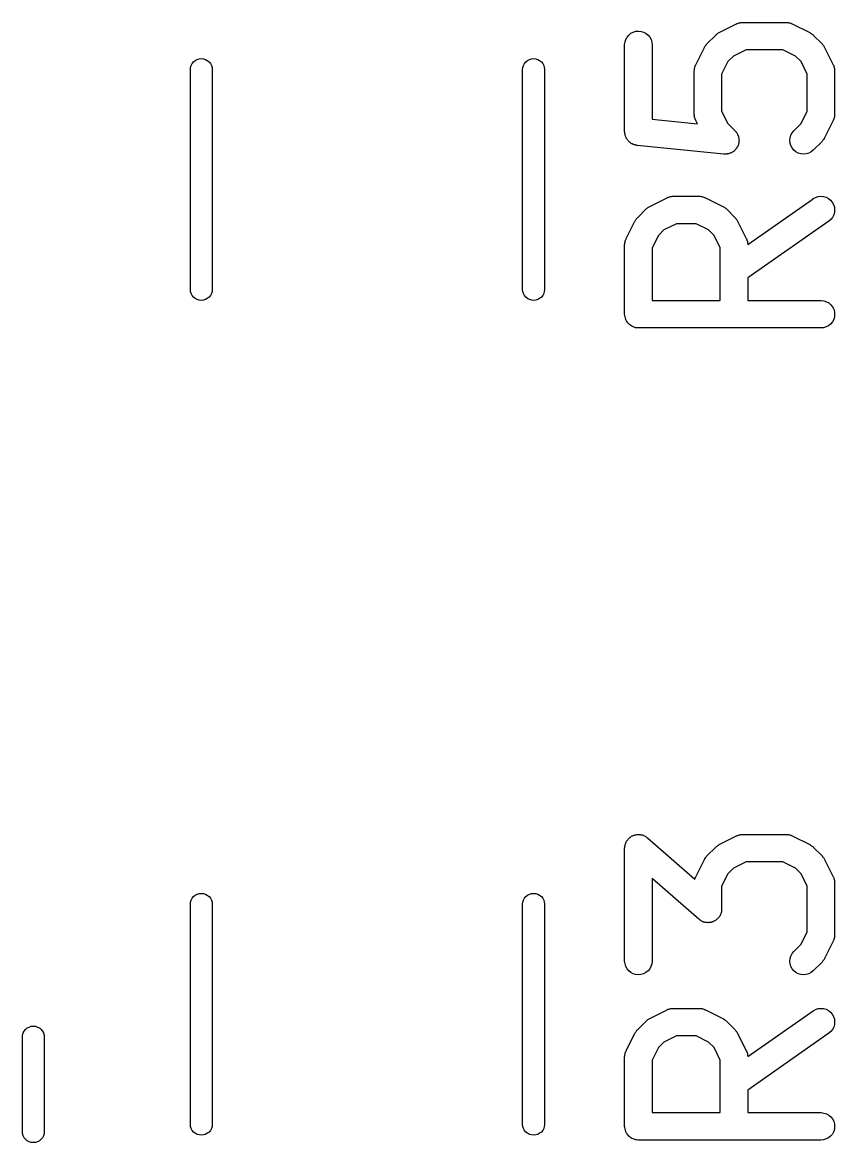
# Model space of a CAD drawing. Extents: x 122.7 to 185.3, y -119.4 to -70.3.
# Drawn here: x 180.23 to 184.68, y -103.7 to -97.56 of the extents above; entities that cross this region are included whole.
import ezdxf

# ---------------------------------------------------------------- set-up
doc = ezdxf.new("R2010")
doc.units = 0
doc.layers.add('BLACK', color=7, linetype='CONTINUOUS')

msp = doc.modelspace()

# ---------------------------------------------------------------- linework, layer by layer
at = {"layer": 'BLACK', "linetype": 'CONTINUOUS'}
for p, q in [((183.561, -97.6211), (183.574, -97.6144)), ((183.574, -97.6144), (183.588, -97.6102)), ((183.588, -97.6102), (183.603, -97.6089)), ((183.603, -97.6089), (183.617, -97.6104)), ((183.617, -97.6104), (183.631, -97.6148)), ((183.631, -97.6148), (183.644, -97.6217)), ((184.041, -97.6191), (184.045, -97.6168)), ((184.045, -97.6168), (184.14, -97.5692)), ((184.14, -97.5692), (184.141, -97.5687)), ((184.141, -97.5687), (184.143, -97.568)), ((184.143, -97.568), (184.145, -97.5669)), ((184.145, -97.5669), (184.15, -97.5655)), ((184.15, -97.5655), (184.155, -97.5637)), ((184.155, -97.5637), (184.157, -97.5634)), ((184.157, -97.5634), (184.159, -97.5627)), ((184.159, -97.5627), (184.164, -97.5622)), ((184.164, -97.5622), (184.169, -97.5614)), ((184.169, -97.5614), (184.172, -97.5615)), ((184.172, -97.5615), (184.174, -97.5613)), ((184.174, -97.5613), (184.412, -97.5613)), ((184.412, -97.5613), (184.413, -97.5613)), ((184.413, -97.5613), (184.415, -97.5615)), ((184.415, -97.5615), (184.417, -97.5615)), ((184.417, -97.5615), (184.422, -97.5624)), ((184.422, -97.5624), (184.427, -97.5629)), ((184.427, -97.5629), (184.43, -97.5636)), ((184.43, -97.5636), (184.432, -97.564)), ((184.432, -97.564), (184.437, -97.5658)), ((184.437, -97.5658), (184.441, -97.5673)), ((184.441, -97.5673), (184.443, -97.5684)), ((184.443, -97.5684), (184.445, -97.5692)), ((184.445, -97.5692), (184.541, -97.6168)), ((184.541, -97.6168), (184.542, -97.6173)), ((184.542, -97.6173), (184.545, -97.6196)), ((183.527, -97.6829), (183.529, -97.6683)), ((183.529, -97.6683), (183.533, -97.6544)), ((183.533, -97.6544), (183.54, -97.6415)), ((183.54, -97.6415), (183.55, -97.6303)), ((183.55, -97.6303), (183.561, -97.6211)), ((183.644, -97.6217), (183.656, -97.6311)), ((183.656, -97.6311), (183.665, -97.6424)), ((183.665, -97.6424), (183.672, -97.6553)), ((183.672, -97.6553), (183.676, -97.6693)), ((183.676, -97.6693), (183.677, -97.6839)), ((183.975, -97.6817), (183.978, -97.6785)), ((183.978, -97.6785), (184.026, -97.6309)), ((184.026, -97.6301), (184.03, -97.6275)), ((184.026, -97.6309), (184.026, -97.6301)), ((184.03, -97.6275), (184.033, -97.6246)), ((184.033, -97.6246), (184.035, -97.6229)), ((184.035, -97.6229), (184.038, -97.621)), ((184.038, -97.621), (184.041, -97.6191)), ((184.545, -97.6196), (184.549, -97.6216)), ((184.549, -97.6216), (184.551, -97.6236)), ((184.551, -97.6236), (184.554, -97.6253)), ((184.554, -97.6253), (184.557, -97.6282)), ((184.557, -97.6282), (184.56, -97.6309)), ((184.56, -97.6309), (184.608, -97.6785)), ((184.608, -97.6785), (184.609, -97.6792)), ((184.609, -97.6792), (184.611, -97.6825)), ((183.527, -97.6839), (183.527, -97.6829)), ((183.527, -98.1601), (183.527, -97.6839)), ((183.677, -97.6839), (183.677, -98.0922)), ((183.916, -97.7932), (183.964, -97.698)), ((183.964, -97.697), (183.967, -97.6935)), ((183.964, -97.698), (183.964, -97.697)), ((183.967, -97.6935), (183.969, -97.6898)), ((183.969, -97.6898), (183.971, -97.6874)), ((183.971, -97.6874), (183.972, -97.6848)), ((183.972, -97.6848), (183.975, -97.6817)), ((184.192, -97.7113), (184.123, -97.7455)), ((184.394, -97.7113), (184.192, -97.7113)), ((184.463, -97.7455), (184.394, -97.7113)), ((184.611, -97.6825), (184.614, -97.6856)), ((184.614, -97.6856), (184.616, -97.6882)), ((184.616, -97.6882), (184.618, -97.6907)), ((184.618, -97.6907), (184.62, -97.6944)), ((184.62, -97.6944), (184.622, -97.698)), ((184.622, -97.698), (184.669, -97.7932)), ((181.149, -97.8082), (181.152, -97.7969)), ((181.152, -97.7969), (181.158, -97.7864)), ((181.158, -97.7864), (181.165, -97.7773)), ((181.165, -97.7773), (181.175, -97.7698)), ((181.175, -97.7698), (181.185, -97.7642)), ((181.185, -97.7642), (181.196, -97.7608)), ((181.196, -97.7608), (181.208, -97.7596)), ((181.208, -97.7596), (181.22, -97.7608)), ((181.22, -97.7608), (181.231, -97.7642)), ((181.231, -97.7642), (181.241, -97.7698)), ((181.241, -97.7698), (181.251, -97.7773)), ((181.251, -97.7773), (181.258, -97.7864)), ((181.258, -97.7864), (181.264, -97.7969)), ((181.264, -97.7969), (181.267, -97.8082)), ((182.969, -97.8082), (182.972, -97.7969)), ((182.972, -97.7969), (182.978, -97.7864)), ((182.978, -97.7864), (182.985, -97.7773)), ((182.985, -97.7773), (182.995, -97.7698)), ((182.995, -97.7698), (183.005, -97.7642)), ((183.005, -97.7642), (183.016, -97.7608)), ((183.016, -97.7608), (183.028, -97.7596)), ((183.028, -97.7596), (183.04, -97.7608)), ((183.04, -97.7608), (183.051, -97.7642)), ((183.051, -97.7642), (183.061, -97.7698)), ((183.061, -97.7698), (183.071, -97.7773)), ((183.071, -97.7773), (183.078, -97.7864)), ((183.078, -97.7864), (183.084, -97.7969)), ((183.084, -97.7969), (183.087, -97.8082)), ((183.911, -97.8069), (183.913, -97.8021)), ((183.913, -97.8021), (183.914, -97.7972)), ((183.914, -97.7972), (183.915, -97.7953)), ((183.915, -97.7953), (183.916, -97.7932)), ((184.093, -97.7759), (184.058, -97.8445)), ((184.123, -97.7455), (184.093, -97.7759)), ((184.493, -97.7759), (184.463, -97.7455)), ((184.527, -97.8445), (184.493, -97.7759)), ((184.669, -97.7932), (184.67, -97.7942)), ((184.67, -97.7942), (184.671, -97.7962)), ((184.671, -97.7962), (184.672, -97.7982)), ((184.672, -97.7982), (184.673, -97.8031)), ((181.148, -97.817), (181.149, -97.8082)), ((181.148, -99.027), (181.148, -97.817)), ((181.267, -97.8082), (181.268, -97.817)), ((181.268, -97.817), (181.268, -99.027)), ((182.968, -97.817), (182.969, -97.8082)), ((182.968, -99.027), (182.968, -97.817)), ((183.087, -97.8082), (183.088, -97.817)), ((183.088, -97.817), (183.088, -99.027)), ((183.908, -97.8257), (183.909, -97.8235)), ((183.908, -97.8268), (183.908, -97.8257)), ((183.908, -98.0649), (183.908, -97.8268)), ((183.909, -97.8163), (183.91, -97.8112)), ((183.909, -97.8213), (183.909, -97.8163)), ((183.909, -97.8235), (183.909, -97.8213)), ((183.91, -97.8112), (183.911, -97.8091)), ((183.911, -97.8091), (183.911, -97.8069)), ((184.058, -97.8445), (184.058, -98.0472)), ((184.527, -98.0472), (184.527, -97.8445)), ((184.673, -97.8031), (184.675, -97.8079)), ((184.675, -97.8079), (184.675, -97.8101)), ((184.675, -97.8101), (184.676, -97.8122)), ((184.676, -97.8122), (184.676, -97.8173)), ((184.676, -97.8173), (184.677, -97.8224)), ((184.677, -97.8224), (184.677, -97.8246)), ((184.677, -97.8246), (184.677, -97.8268)), ((184.677, -97.8268), (184.677, -98.0649)), ((184.058, -98.0472), (184.093, -98.1157)), ((184.493, -98.1157), (184.527, -98.0472)), ((183.677, -98.0922), (183.926, -98.117)), ((183.909, -98.0671), (183.908, -98.0649)), ((183.908, -98.0693), (183.909, -98.0671)), ((183.909, -98.0743), (183.908, -98.0693)), ((183.91, -98.0794), (183.909, -98.0743)), ((183.91, -98.0815), (183.91, -98.0794)), ((183.911, -98.0837), (183.91, -98.0815)), ((183.913, -98.0885), (183.911, -98.0837)), ((183.914, -98.0934), (183.913, -98.0885)), ((183.915, -98.0954), (183.914, -98.0934)), ((183.916, -98.0975), (183.915, -98.0954)), ((183.916, -98.0984), (183.916, -98.0975)), ((183.926, -98.117), (183.916, -98.0984)), ((184.669, -98.0984), (184.622, -98.1936)), ((184.67, -98.0963), (184.669, -98.0984)), ((184.671, -98.0944), (184.67, -98.0963)), ((184.673, -98.0895), (184.671, -98.0944)), ((184.675, -98.0847), (184.673, -98.0895)), ((184.676, -98.0804), (184.675, -98.0825)), ((184.675, -98.0825), (184.675, -98.0847)), ((184.677, -98.0703), (184.676, -98.0754)), ((184.676, -98.0754), (184.676, -98.0804)), ((184.677, -98.0649), (184.677, -98.0659)), ((184.677, -98.0659), (184.677, -98.0681)), ((184.677, -98.0681), (184.677, -98.0703)), ((183.528, -98.1634), (183.527, -98.1601)), ((183.528, -98.1667), (183.528, -98.1634)), ((183.528, -98.1707), (183.528, -98.1667)), ((183.529, -98.1747), (183.528, -98.1707)), ((184.093, -98.1157), (184.132, -98.1547)), ((184.132, -98.1547), (184.132, -98.1554)), ((184.132, -98.1554), (184.135, -98.1582)), ((184.135, -98.1582), (184.137, -98.1608)), ((184.137, -98.1608), (184.139, -98.164)), ((184.139, -98.164), (184.141, -98.1669)), ((184.141, -98.1669), (184.143, -98.1701)), ((184.143, -98.1701), (184.145, -98.1731)), ((184.438, -98.1789), (184.445, -98.166)), ((184.445, -98.166), (184.454, -98.1547)), ((184.454, -98.1547), (184.493, -98.1157)), ((183.53, -98.1779), (183.529, -98.1747)), ((183.53, -98.1811), (183.53, -98.1779)), ((183.532, -98.1848), (183.53, -98.1811)), ((183.533, -98.1887), (183.532, -98.1848)), ((183.535, -98.1916), (183.533, -98.1887)), ((183.536, -98.1947), (183.535, -98.1916)), ((183.538, -98.1981), (183.536, -98.1947)), ((183.54, -98.2016), (183.538, -98.1981)), ((183.542, -98.2042), (183.54, -98.2016)), ((183.544, -98.207), (183.542, -98.2042)), ((183.547, -98.2098), (183.544, -98.207)), ((183.549, -98.2129), (183.547, -98.2098)), ((183.552, -98.2151), (183.549, -98.2129)), ((183.554, -98.2175), (183.552, -98.2151)), ((183.557, -98.2197), (183.554, -98.2175)), ((183.56, -98.2223), (183.557, -98.2197)), ((183.563, -98.2239), (183.56, -98.2223)), ((183.566, -98.2257), (183.563, -98.2239)), ((183.57, -98.2273), (183.566, -98.2257)), ((183.573, -98.2292), (183.57, -98.2273)), ((183.577, -98.2302), (183.573, -98.2292)), ((183.58, -98.2315), (183.577, -98.2302)), ((183.583, -98.2324), (183.58, -98.2315)), ((183.587, -98.2336), (183.583, -98.2324)), ((184.145, -98.1731), (184.146, -98.1766)), ((184.146, -98.1766), (184.148, -98.1799)), ((184.148, -98.1799), (184.149, -98.1833)), ((184.149, -98.1833), (184.151, -98.1867)), ((184.15, -98.23), (184.149, -98.2335)), ((184.151, -98.2265), (184.15, -98.23)), ((184.151, -98.1867), (184.151, -98.1903)), ((184.151, -98.1903), (184.152, -98.1939)), ((184.152, -98.2231), (184.151, -98.2265)), ((184.152, -98.1939), (184.153, -98.1975)), ((184.153, -98.2157), (184.152, -98.2194)), ((184.152, -98.2194), (184.152, -98.2231)), ((184.153, -98.1975), (184.153, -98.2011)), ((184.153, -98.2011), (184.153, -98.2048)), ((184.153, -98.2048), (184.154, -98.2085)), ((184.154, -98.2085), (184.153, -98.2121)), ((184.153, -98.2121), (184.153, -98.2157)), ((184.432, -98.2075), (184.434, -98.1929)), ((184.434, -98.222), (184.432, -98.2075)), ((184.434, -98.1929), (184.438, -98.1789)), ((184.438, -98.2361), (184.434, -98.222)), ((184.608, -98.2131), (184.56, -98.2607)), ((184.61, -98.2099), (184.608, -98.2131)), ((184.613, -98.2068), (184.61, -98.2099)), ((184.615, -98.2042), (184.613, -98.2068)), ((184.617, -98.2018), (184.615, -98.2042)), ((184.619, -98.1981), (184.617, -98.2018)), ((184.621, -98.1946), (184.619, -98.1981)), ((184.622, -98.1936), (184.621, -98.1946)), ((183.591, -98.2339), (183.587, -98.2336)), ((183.594, -98.2346), (183.591, -98.2339)), ((183.595, -98.2347), (183.594, -98.2346)), ((184.071, -98.2823), (183.595, -98.2347)), ((184.075, -98.2823), (184.071, -98.2823)), ((184.078, -98.2827), (184.075, -98.2823)), ((184.082, -98.2824), (184.078, -98.2827)), ((184.086, -98.2824), (184.082, -98.2824)), ((184.089, -98.2817), (184.086, -98.2824)), ((184.093, -98.2813), (184.089, -98.2817)), ((184.096, -98.2803), (184.093, -98.2813)), ((184.1, -98.2796), (184.096, -98.2803)), ((184.103, -98.2782), (184.1, -98.2796)), ((184.107, -98.2772), (184.103, -98.2782)), ((184.11, -98.2754), (184.107, -98.2772)), ((184.114, -98.274), (184.11, -98.2754)), ((184.117, -98.272), (184.114, -98.274)), ((184.12, -98.2703), (184.117, -98.272)), ((184.123, -98.268), (184.12, -98.2703)), ((184.126, -98.2659), (184.123, -98.268)), ((184.128, -98.2634), (184.126, -98.2659)), ((184.131, -98.2611), (184.128, -98.2634)), ((184.134, -98.2583), (184.131, -98.2611)), ((184.136, -98.2556), (184.134, -98.2583)), ((184.138, -98.2526), (184.136, -98.2556)), ((184.141, -98.2499), (184.138, -98.2526)), ((184.142, -98.2466), (184.141, -98.2499)), ((184.144, -98.2435), (184.142, -98.2466)), ((184.146, -98.2402), (184.144, -98.2435)), ((184.148, -98.237), (184.146, -98.2402)), ((184.149, -98.2335), (184.148, -98.237)), ((184.445, -98.249), (184.438, -98.2361)), ((184.454, -98.2604), (184.445, -98.249)), ((184.465, -98.2697), (184.454, -98.2604)), ((184.478, -98.2768), (184.465, -98.2697)), ((184.492, -98.2811), (184.478, -98.2768)), ((184.506, -98.2827), (184.492, -98.2811)), ((184.521, -98.2814), (184.506, -98.2827)), ((184.535, -98.2774), (184.521, -98.2814)), ((184.548, -98.2706), (184.535, -98.2774)), ((184.559, -98.2615), (184.548, -98.2706)), ((184.56, -98.2607), (184.559, -98.2615)), ((183.664, -98.5692), (183.759, -98.5216)), ((183.759, -98.5216), (183.76, -98.5211)), ((183.76, -98.5211), (183.762, -98.5204)), ((183.762, -98.5204), (183.764, -98.5193)), ((183.764, -98.5193), (183.769, -98.5178)), ((183.769, -98.5178), (183.774, -98.5161)), ((183.774, -98.5161), (183.776, -98.5157)), ((183.776, -98.5157), (183.778, -98.5151)), ((183.778, -98.5151), (183.783, -98.5146)), ((183.783, -98.5146), (183.788, -98.5138)), ((183.788, -98.5138), (183.791, -98.5139)), ((183.791, -98.5139), (183.793, -98.5137)), ((183.793, -98.5137), (183.936, -98.5137)), ((183.936, -98.5137), (183.937, -98.5137)), ((183.937, -98.5137), (183.939, -98.5139)), ((183.939, -98.5139), (183.941, -98.5139)), ((183.941, -98.5139), (183.946, -98.5147)), ((183.946, -98.5147), (183.951, -98.5153)), ((183.951, -98.5153), (183.953, -98.516)), ((183.953, -98.516), (183.956, -98.5163)), ((183.956, -98.5163), (183.96, -98.5182)), ((183.96, -98.5182), (183.965, -98.5197)), ((183.965, -98.5197), (183.967, -98.5208)), ((183.967, -98.5208), (183.969, -98.5216)), ((183.969, -98.5216), (184.064, -98.5692)), ((184.201, -98.778), (184.559, -98.5272)), ((184.559, -98.5272), (184.56, -98.5266)), ((184.56, -98.5266), (184.573, -98.5196)), ((184.573, -98.5196), (184.587, -98.5152)), ((184.587, -98.5152), (184.602, -98.5137)), ((184.602, -98.5137), (184.616, -98.5149)), ((184.616, -98.5149), (184.63, -98.519)), ((184.63, -98.519), (184.643, -98.5258)), ((184.643, -98.5258), (184.655, -98.5349)), ((184.655, -98.5349), (184.664, -98.5461)), ((183.597, -98.6309), (183.645, -98.5833)), ((183.645, -98.5825), (183.649, -98.5799)), ((183.645, -98.5833), (183.645, -98.5825)), ((183.649, -98.5799), (183.652, -98.577)), ((183.652, -98.577), (183.654, -98.5753)), ((183.654, -98.5753), (183.657, -98.5734)), ((183.657, -98.5734), (183.661, -98.5714)), ((183.661, -98.5714), (183.664, -98.5692)), ((184.064, -98.5692), (184.065, -98.5697)), ((184.065, -98.5697), (184.069, -98.572)), ((184.069, -98.572), (184.073, -98.574)), ((184.073, -98.574), (184.075, -98.5759)), ((184.075, -98.5759), (184.078, -98.5776)), ((184.078, -98.5776), (184.081, -98.5806)), ((184.081, -98.5806), (184.084, -98.5833)), ((184.084, -98.5833), (184.132, -98.6309)), ((184.664, -98.5461), (184.671, -98.5589)), ((184.671, -98.5589), (184.676, -98.5728)), ((184.676, -98.5728), (184.677, -98.5874)), ((184.677, -98.5874), (184.676, -98.602)), ((183.535, -98.7456), (183.583, -98.6504)), ((183.583, -98.6494), (183.586, -98.6459)), ((183.583, -98.6504), (183.583, -98.6494)), ((183.586, -98.6459), (183.588, -98.6422)), ((183.588, -98.6422), (183.59, -98.6398)), ((183.59, -98.6398), (183.591, -98.6371)), ((183.591, -98.6371), (183.594, -98.6341)), ((183.594, -98.6341), (183.597, -98.6309)), ((184.132, -98.6309), (184.132, -98.6316)), ((184.132, -98.6316), (184.135, -98.6349)), ((184.135, -98.6349), (184.138, -98.638)), ((184.138, -98.638), (184.14, -98.6406)), ((184.14, -98.6406), (184.141, -98.6431)), ((184.141, -98.6431), (184.143, -98.6468)), ((184.143, -98.6468), (184.146, -98.6504)), ((184.146, -98.6504), (184.193, -98.7456)), ((184.645, -98.6501), (184.201, -98.961)), ((184.657, -98.6406), (184.645, -98.6501)), ((184.666, -98.6291), (184.657, -98.6406)), ((184.672, -98.616), (184.666, -98.6291)), ((184.676, -98.602), (184.672, -98.616)), ((183.742, -98.6979), (183.712, -98.7283)), ((183.811, -98.6637), (183.742, -98.6979)), ((183.918, -98.6637), (183.811, -98.6637)), ((183.987, -98.6979), (183.918, -98.6637)), ((184.017, -98.7283), (183.987, -98.6979)), ((183.527, -98.7781), (183.528, -98.7759)), ((183.527, -98.7791), (183.527, -98.7781)), ((183.527, -99.1601), (183.527, -98.7791)), ((183.528, -98.7686), (183.529, -98.7635)), ((183.528, -98.7737), (183.528, -98.7686)), ((183.528, -98.7759), (183.528, -98.7737)), ((183.529, -98.7635), (183.53, -98.7615)), ((183.53, -98.7593), (183.532, -98.7545)), ((183.53, -98.7615), (183.53, -98.7593)), ((183.532, -98.7545), (183.533, -98.7496)), ((183.533, -98.7496), (183.535, -98.7477)), ((183.535, -98.7477), (183.535, -98.7456)), ((183.712, -98.7283), (183.677, -98.7968)), ((184.051, -98.7968), (184.017, -98.7283)), ((184.193, -98.7456), (184.194, -98.7465)), ((184.194, -98.7465), (184.194, -98.7486)), ((184.194, -98.7486), (184.196, -98.7506)), ((184.196, -98.7506), (184.197, -98.7555)), ((184.197, -98.7555), (184.199, -98.7603)), ((184.199, -98.7603), (184.199, -98.7625)), ((184.199, -98.7625), (184.2, -98.7646)), ((184.2, -98.7646), (184.2, -98.7697)), ((184.2, -98.7697), (184.201, -98.7747)), ((184.201, -98.7747), (184.201, -98.7769)), ((184.201, -98.7769), (184.201, -98.778)), ((183.677, -98.7968), (183.677, -99.0851)), ((184.051, -99.0851), (184.051, -98.7968)), ((184.201, -98.961), (184.201, -99.0851)), ((181.149, -99.0358), (181.148, -99.027)), ((181.268, -99.027), (181.267, -99.0358)), ((182.969, -99.0358), (182.968, -99.027)), ((183.088, -99.027), (183.087, -99.0358)), ((181.152, -99.0471), (181.149, -99.0358)), ((181.158, -99.0576), (181.152, -99.0471)), ((181.165, -99.0667), (181.158, -99.0576)), ((181.175, -99.0742), (181.165, -99.0667)), ((181.185, -99.0798), (181.175, -99.0742)), ((181.196, -99.0832), (181.185, -99.0798)), ((181.208, -99.0844), (181.196, -99.0832)), ((181.22, -99.0832), (181.208, -99.0844)), ((181.231, -99.0798), (181.22, -99.0832)), ((181.241, -99.0742), (181.231, -99.0798)), ((181.251, -99.0667), (181.241, -99.0742)), ((181.258, -99.0576), (181.251, -99.0667)), ((181.264, -99.0471), (181.258, -99.0576)), ((181.267, -99.0358), (181.264, -99.0471)), ((182.972, -99.0471), (182.969, -99.0358)), ((182.978, -99.0576), (182.972, -99.0471)), ((182.985, -99.0667), (182.978, -99.0576)), ((182.995, -99.0742), (182.985, -99.0667)), ((183.005, -99.0798), (182.995, -99.0742)), ((183.016, -99.0832), (183.005, -99.0798)), ((183.028, -99.0844), (183.016, -99.0832)), ((183.04, -99.0832), (183.028, -99.0844)), ((183.051, -99.0798), (183.04, -99.0832)), ((183.061, -99.0742), (183.051, -99.0798)), ((183.071, -99.0667), (183.061, -99.0742)), ((183.078, -99.0576), (183.071, -99.0667)), ((183.084, -99.0471), (183.078, -99.0576)), ((183.087, -99.0358), (183.084, -99.0471)), ((183.677, -99.0851), (184.051, -99.0851)), ((184.201, -99.0851), (184.602, -99.0851)), ((184.602, -99.0851), (184.603, -99.0851)), ((184.603, -99.0851), (184.618, -99.0867)), ((184.618, -99.0867), (184.632, -99.0912)), ((184.632, -99.0912), (184.645, -99.0982)), ((184.645, -99.0982), (184.656, -99.1076)), ((184.656, -99.1076), (184.665, -99.119)), ((184.665, -99.119), (184.672, -99.132)), ((184.672, -99.132), (184.676, -99.146)), ((184.676, -99.146), (184.677, -99.1606)), ((183.528, -99.1671), (183.527, -99.1601)), ((183.529, -99.1741), (183.528, -99.1671)), ((183.529, -99.1744), (183.529, -99.1741)), ((183.529, -99.1747), (183.529, -99.1744)), ((183.531, -99.1814), (183.529, -99.1747)), ((183.533, -99.1882), (183.531, -99.1814)), ((183.533, -99.1884), (183.533, -99.1882)), ((183.533, -99.1887), (183.533, -99.1884)), ((183.536, -99.1949), (183.533, -99.1887)), ((183.54, -99.2012), (183.536, -99.1949)), ((183.54, -99.2014), (183.54, -99.2012)), ((183.54, -99.2016), (183.54, -99.2014)), ((183.544, -99.2071), (183.54, -99.2016)), ((183.549, -99.2126), (183.544, -99.2071)), ((183.549, -99.2127), (183.549, -99.2126)), ((183.549, -99.2129), (183.549, -99.2127)), ((183.555, -99.2174), (183.549, -99.2129)), ((184.655, -99.2133), (184.644, -99.2226)), ((184.665, -99.202), (184.655, -99.2133)), ((184.672, -99.1892), (184.665, -99.202)), ((184.676, -99.1752), (184.672, -99.1892)), ((184.677, -99.1606), (184.676, -99.1752)), ((183.56, -99.222), (183.555, -99.2174)), ((183.56, -99.2221), (183.56, -99.222)), ((183.56, -99.2223), (183.56, -99.2221)), ((183.567, -99.2256), (183.56, -99.2223)), ((183.573, -99.229), (183.567, -99.2256)), ((183.573, -99.2291), (183.573, -99.229)), ((183.573, -99.2292), (183.573, -99.2291)), ((183.58, -99.2313), (183.573, -99.2292)), ((183.587, -99.2335), (183.58, -99.2313)), ((183.587, -99.2336), (183.587, -99.2335)), ((183.587, -99.2335), (183.587, -99.2335)), ((183.594, -99.2343), (183.587, -99.2336)), ((183.601, -99.2351), (183.594, -99.2343)), ((183.602, -99.2351), (183.601, -99.2351)), ((184.602, -99.2351), (183.602, -99.2351)), ((183.602, -99.2351), (183.602, -99.2351)), ((183.602, -99.2351), (183.602, -99.2351)), ((183.602, -99.2351), (183.602, -99.2351)), ((184.617, -99.2337), (184.602, -99.2351)), ((184.631, -99.2294), (184.617, -99.2337)), ((184.644, -99.2226), (184.631, -99.2294)), ((183.544, -102.038), (183.546, -102.035)), ((183.546, -102.035), (183.548, -102.033)), ((183.548, -102.033), (183.55, -102.031)), ((183.55, -102.031), (183.554, -102.028)), ((183.554, -102.028), (183.557, -102.025)), ((183.557, -102.025), (183.559, -102.023)), ((183.559, -102.023), (183.561, -102.022)), ((183.561, -102.022), (183.565, -102.019)), ((183.565, -102.019), (183.569, -102.017)), ((183.569, -102.017), (183.572, -102.016)), ((183.572, -102.016), (183.574, -102.015)), ((183.574, -102.015), (183.579, -102.013)), ((183.579, -102.013), (183.583, -102.012)), ((183.583, -102.012), (183.586, -102.011)), ((183.586, -102.011), (183.588, -102.011)), ((183.588, -102.011), (183.593, -102.01)), ((183.593, -102.01), (183.598, -102.009)), ((183.598, -102.009), (183.6, -102.01)), ((183.6, -102.01), (183.603, -102.009)), ((183.603, -102.009), (183.608, -102.01)), ((183.608, -102.01), (183.612, -102.01)), ((183.612, -102.01), (183.615, -102.011)), ((183.615, -102.011), (183.617, -102.011)), ((183.617, -102.011), (183.622, -102.012)), ((183.622, -102.012), (183.627, -102.013)), ((183.627, -102.013), (183.629, -102.014)), ((183.629, -102.014), (183.631, -102.015)), ((183.631, -102.015), (183.636, -102.017)), ((183.636, -102.017), (183.64, -102.019)), ((183.64, -102.019), (183.642, -102.021)), ((183.642, -102.021), (183.644, -102.022)), ((183.644, -102.022), (183.648, -102.025)), ((183.648, -102.025), (183.652, -102.028)), ((183.652, -102.028), (183.911, -102.255)), ((184.045, -102.065), (184.14, -102.017)), ((184.14, -102.017), (184.141, -102.017)), ((184.141, -102.017), (184.143, -102.016)), ((184.143, -102.016), (184.145, -102.015)), ((184.145, -102.015), (184.15, -102.013)), ((184.15, -102.013), (184.155, -102.012)), ((184.155, -102.012), (184.157, -102.011)), ((184.157, -102.011), (184.159, -102.011)), ((184.159, -102.011), (184.164, -102.01)), ((184.164, -102.01), (184.169, -102.009)), ((184.169, -102.009), (184.172, -102.009)), ((184.172, -102.009), (184.174, -102.009)), ((184.174, -102.009), (184.412, -102.009)), ((184.412, -102.009), (184.413, -102.009)), ((184.413, -102.009), (184.415, -102.01)), ((184.415, -102.01), (184.417, -102.009)), ((184.417, -102.009), (184.422, -102.01)), ((184.422, -102.01), (184.427, -102.011)), ((184.427, -102.011), (184.43, -102.012)), ((184.43, -102.012), (184.432, -102.012)), ((184.432, -102.012), (184.437, -102.014)), ((184.437, -102.014), (184.441, -102.015)), ((184.441, -102.015), (184.443, -102.016)), ((184.443, -102.016), (184.445, -102.017)), ((184.445, -102.017), (184.541, -102.065)), ((183.527, -102.083), (183.528, -102.079)), ((183.527, -102.084), (183.527, -102.083)), ((183.527, -102.703), (183.527, -102.084)), ((183.528, -102.074), (183.529, -102.071)), ((183.528, -102.079), (183.528, -102.074)), ((183.529, -102.069), (183.53, -102.064)), ((183.529, -102.071), (183.529, -102.069)), ((183.53, -102.064), (183.532, -102.06)), ((183.532, -102.06), (183.533, -102.057)), ((183.533, -102.055), (183.536, -102.051)), ((183.533, -102.057), (183.533, -102.055)), ((183.536, -102.051), (183.538, -102.046)), ((183.538, -102.046), (183.539, -102.044)), ((183.539, -102.044), (183.54, -102.042)), ((183.54, -102.042), (183.544, -102.038)), ((183.978, -102.126), (184.026, -102.079)), ((184.026, -102.078), (184.03, -102.076)), ((184.026, -102.079), (184.026, -102.078)), ((184.03, -102.076), (184.033, -102.073)), ((184.033, -102.073), (184.035, -102.071)), ((184.035, -102.071), (184.038, -102.069)), ((184.038, -102.069), (184.041, -102.067)), ((184.041, -102.067), (184.045, -102.065)), ((184.541, -102.065), (184.542, -102.065)), ((184.542, -102.065), (184.545, -102.068)), ((184.545, -102.068), (184.549, -102.07)), ((184.549, -102.07), (184.551, -102.072)), ((184.551, -102.072), (184.554, -102.073)), ((184.554, -102.073), (184.557, -102.076)), ((184.557, -102.076), (184.56, -102.079)), ((184.56, -102.079), (184.608, -102.126)), ((183.916, -102.241), (183.964, -102.146)), ((183.964, -102.145), (183.967, -102.142)), ((183.964, -102.146), (183.964, -102.145)), ((183.967, -102.142), (183.969, -102.138)), ((183.969, -102.138), (183.971, -102.135)), ((183.971, -102.135), (183.972, -102.133)), ((183.972, -102.133), (183.975, -102.13)), ((183.975, -102.13), (183.978, -102.126)), ((184.192, -102.159), (184.123, -102.194)), ((184.394, -102.159), (184.192, -102.159)), ((184.463, -102.194), (184.394, -102.159)), ((184.608, -102.126), (184.609, -102.127)), ((184.609, -102.127), (184.611, -102.131)), ((184.611, -102.131), (184.614, -102.134)), ((184.614, -102.134), (184.616, -102.136)), ((184.616, -102.136), (184.618, -102.139)), ((184.618, -102.139), (184.62, -102.142)), ((184.62, -102.142), (184.622, -102.146)), ((184.622, -102.146), (184.669, -102.241)), ((184.123, -102.194), (184.093, -102.224)), ((184.493, -102.224), (184.463, -102.194)), ((183.934, -102.474), (183.677, -102.25)), ((183.677, -102.25), (183.677, -102.703)), ((183.911, -102.255), (183.913, -102.25)), ((183.913, -102.25), (183.914, -102.245)), ((183.914, -102.245), (183.915, -102.243)), ((183.915, -102.243), (183.916, -102.241)), ((184.093, -102.224), (184.058, -102.292)), ((184.527, -102.292), (184.493, -102.224)), ((184.669, -102.241), (184.67, -102.242)), ((184.67, -102.242), (184.671, -102.244)), ((184.671, -102.244), (184.672, -102.246)), ((184.672, -102.246), (184.673, -102.251)), ((184.673, -102.251), (184.675, -102.256)), ((184.675, -102.256), (184.675, -102.258)), ((184.675, -102.258), (184.676, -102.26)), ((184.676, -102.26), (184.676, -102.265)), ((184.676, -102.265), (184.677, -102.27)), ((184.677, -102.27), (184.677, -102.273)), ((184.677, -102.273), (184.677, -102.275)), ((184.677, -102.275), (184.677, -102.56)), ((181.165, -102.349), (181.175, -102.342)), ((181.175, -102.342), (181.185, -102.336)), ((181.185, -102.336), (181.196, -102.333)), ((181.196, -102.333), (181.208, -102.332)), ((181.208, -102.332), (181.22, -102.333)), ((181.22, -102.333), (181.231, -102.336)), ((181.231, -102.336), (181.241, -102.342)), ((181.241, -102.342), (181.251, -102.349)), ((182.985, -102.349), (182.995, -102.342)), ((182.995, -102.342), (183.005, -102.336)), ((183.005, -102.336), (183.016, -102.333)), ((183.016, -102.333), (183.028, -102.332)), ((183.028, -102.332), (183.04, -102.333)), ((183.04, -102.333), (183.051, -102.336)), ((183.051, -102.336), (183.061, -102.342)), ((183.061, -102.342), (183.071, -102.349)), ((184.058, -102.292), (184.058, -102.418)), ((184.527, -102.543), (184.527, -102.292)), ((181.148, -102.389), (181.149, -102.38)), ((181.148, -103.599), (181.148, -102.389)), ((181.149, -102.38), (181.152, -102.369)), ((181.152, -102.369), (181.158, -102.358)), ((181.158, -102.358), (181.165, -102.349)), ((181.251, -102.349), (181.258, -102.358)), ((181.258, -102.358), (181.264, -102.369)), ((181.264, -102.369), (181.267, -102.38)), ((181.267, -102.38), (181.268, -102.389)), ((181.268, -102.389), (181.268, -103.599)), ((182.968, -102.389), (182.969, -102.38)), ((182.968, -103.599), (182.968, -102.389)), ((182.969, -102.38), (182.972, -102.369)), ((182.972, -102.369), (182.978, -102.358)), ((182.978, -102.358), (182.985, -102.349)), ((183.071, -102.349), (183.078, -102.358)), ((183.078, -102.358), (183.084, -102.369)), ((183.084, -102.369), (183.087, -102.38)), ((183.087, -102.38), (183.088, -102.389)), ((183.088, -102.389), (183.088, -103.599)), ((184.042, -102.464), (184.039, -102.467)), ((184.045, -102.46), (184.042, -102.464)), ((184.046, -102.458), (184.045, -102.46)), ((184.048, -102.456), (184.046, -102.458)), ((184.05, -102.451), (184.048, -102.456)), ((184.052, -102.447), (184.05, -102.451)), ((184.053, -102.445), (184.052, -102.447)), ((184.054, -102.442), (184.053, -102.445)), ((184.055, -102.438), (184.054, -102.442)), ((184.057, -102.433), (184.055, -102.438)), ((184.058, -102.428), (184.057, -102.431)), ((184.057, -102.431), (184.057, -102.433)), ((184.058, -102.418), (184.058, -102.419)), ((184.058, -102.419), (184.058, -102.423)), ((184.058, -102.423), (184.058, -102.428)), ((183.938, -102.477), (183.934, -102.474)), ((183.941, -102.48), (183.938, -102.477)), ((183.944, -102.481), (183.941, -102.48)), ((183.946, -102.483), (183.944, -102.481)), ((183.95, -102.485), (183.946, -102.483)), ((183.954, -102.487), (183.95, -102.485)), ((183.957, -102.488), (183.954, -102.487)), ((183.959, -102.489), (183.957, -102.488)), ((183.964, -102.49), (183.959, -102.489)), ((183.968, -102.491), (183.964, -102.49)), ((183.971, -102.491), (183.968, -102.491)), ((183.973, -102.492), (183.971, -102.491)), ((183.978, -102.492), (183.973, -102.492)), ((183.983, -102.493), (183.978, -102.492)), ((183.985, -102.492), (183.983, -102.493)), ((183.988, -102.492), (183.985, -102.492)), ((183.993, -102.492), (183.988, -102.492)), ((183.997, -102.491), (183.993, -102.492)), ((184, -102.491), (183.997, -102.491)), ((184.003, -102.49), (184, -102.491)), ((184.007, -102.488), (184.003, -102.49)), ((184.011, -102.487), (184.007, -102.488)), ((184.014, -102.486), (184.011, -102.487)), ((184.016, -102.485), (184.014, -102.486)), ((184.02, -102.483), (184.016, -102.485)), ((184.024, -102.48), (184.02, -102.483)), ((184.026, -102.479), (184.024, -102.48)), ((184.029, -102.477), (184.026, -102.479)), ((184.032, -102.474), (184.029, -102.477)), ((184.036, -102.471), (184.032, -102.474)), ((184.038, -102.469), (184.036, -102.471)), ((184.039, -102.467), (184.038, -102.469)), ((184.493, -102.611), (184.527, -102.543)), ((184.673, -102.585), (184.671, -102.59)), ((184.675, -102.58), (184.673, -102.585)), ((184.676, -102.576), (184.675, -102.578)), ((184.675, -102.578), (184.675, -102.58)), ((184.677, -102.566), (184.676, -102.571)), ((184.676, -102.571), (184.676, -102.576)), ((184.677, -102.56), (184.677, -102.562)), ((184.677, -102.562), (184.677, -102.564)), ((184.677, -102.564), (184.677, -102.566)), ((184.445, -102.662), (184.454, -102.65)), ((184.454, -102.65), (184.493, -102.611)), ((184.669, -102.594), (184.622, -102.689)), ((184.67, -102.592), (184.669, -102.594)), ((184.671, -102.59), (184.67, -102.592)), ((183.529, -102.718), (183.527, -102.703)), ((183.677, -102.704), (183.676, -102.719)), ((183.677, -102.703), (183.677, -102.704)), ((184.432, -102.703), (184.434, -102.689)), ((184.434, -102.718), (184.432, -102.703)), ((184.434, -102.689), (184.438, -102.675)), ((184.438, -102.675), (184.445, -102.662)), ((184.608, -102.709), (184.56, -102.756)), ((184.61, -102.705), (184.608, -102.709)), ((184.613, -102.702), (184.61, -102.705)), ((184.615, -102.7), (184.613, -102.702)), ((184.617, -102.697), (184.615, -102.7)), ((184.619, -102.694), (184.617, -102.697)), ((184.621, -102.69), (184.619, -102.694)), ((184.622, -102.689), (184.621, -102.69)), ((183.533, -102.732), (183.529, -102.718)), ((183.54, -102.745), (183.533, -102.732)), ((183.549, -102.756), (183.54, -102.745)), ((183.56, -102.766), (183.549, -102.756)), ((183.573, -102.772), (183.56, -102.766)), ((183.587, -102.777), (183.573, -102.772)), ((183.643, -102.766), (183.63, -102.773)), ((183.655, -102.757), (183.643, -102.766)), ((183.664, -102.746), (183.655, -102.757)), ((183.671, -102.733), (183.664, -102.746)), ((183.676, -102.719), (183.671, -102.733)), ((184.438, -102.732), (184.434, -102.718)), ((184.445, -102.745), (184.438, -102.732)), ((184.454, -102.756), (184.445, -102.745)), ((184.465, -102.765), (184.454, -102.756)), ((184.478, -102.772), (184.465, -102.765)), ((184.492, -102.777), (184.478, -102.772)), ((184.548, -102.766), (184.535, -102.773)), ((184.559, -102.757), (184.548, -102.766)), ((184.56, -102.756), (184.559, -102.757)), ((183.602, -102.778), (183.587, -102.777)), ((183.616, -102.777), (183.602, -102.778)), ((183.63, -102.773), (183.616, -102.777)), ((184.506, -102.778), (184.492, -102.777)), ((184.521, -102.777), (184.506, -102.778)), ((184.535, -102.773), (184.521, -102.777)), ((183.661, -103.019), (183.664, -103.017)), ((183.664, -103.017), (183.759, -102.97)), ((183.759, -102.97), (183.76, -102.969)), ((183.76, -102.969), (183.762, -102.968)), ((183.762, -102.968), (183.764, -102.967)), ((183.764, -102.967), (183.769, -102.966)), ((183.769, -102.966), (183.774, -102.964)), ((183.774, -102.964), (183.776, -102.964)), ((183.776, -102.964), (183.778, -102.963)), ((183.778, -102.963), (183.783, -102.963)), ((183.783, -102.963), (183.788, -102.962)), ((183.788, -102.962), (183.791, -102.962)), ((183.791, -102.962), (183.793, -102.962)), ((183.793, -102.962), (183.936, -102.962)), ((183.936, -102.962), (183.937, -102.962)), ((183.937, -102.962), (183.939, -102.962)), ((183.939, -102.962), (183.941, -102.962)), ((183.941, -102.962), (183.946, -102.963)), ((183.946, -102.963), (183.951, -102.963)), ((183.951, -102.963), (183.953, -102.964)), ((183.953, -102.964), (183.956, -102.964)), ((183.956, -102.964), (183.96, -102.966)), ((183.96, -102.966), (183.965, -102.968)), ((183.965, -102.968), (183.967, -102.969)), ((183.967, -102.969), (183.969, -102.97)), ((183.969, -102.97), (184.064, -103.017)), ((184.064, -103.017), (184.065, -103.018)), ((184.065, -103.018), (184.069, -103.02)), ((184.201, -103.226), (184.559, -102.975)), ((184.559, -102.975), (184.56, -102.975)), ((184.56, -102.975), (184.573, -102.968)), ((184.573, -102.968), (184.587, -102.963)), ((184.587, -102.963), (184.602, -102.962)), ((184.602, -102.962), (184.616, -102.963)), ((184.616, -102.963), (184.63, -102.967)), ((184.63, -102.967), (184.643, -102.974)), ((184.643, -102.974), (184.655, -102.983)), ((184.655, -102.983), (184.664, -102.994)), ((184.664, -102.994), (184.671, -103.007)), ((184.671, -103.007), (184.676, -103.021)), ((180.238, -103.086), (180.245, -103.077)), ((180.245, -103.077), (180.255, -103.069)), ((180.255, -103.069), (180.265, -103.064)), ((180.265, -103.064), (180.276, -103.06)), ((180.276, -103.06), (180.288, -103.059)), ((180.288, -103.059), (180.3, -103.06)), ((180.3, -103.06), (180.311, -103.064)), ((180.311, -103.064), (180.321, -103.069)), ((180.321, -103.069), (180.331, -103.077)), ((180.331, -103.077), (180.338, -103.086)), ((183.594, -103.082), (183.597, -103.079)), ((183.597, -103.079), (183.645, -103.031)), ((183.645, -103.031), (183.649, -103.028)), ((183.645, -103.031), (183.645, -103.031)), ((183.649, -103.028), (183.652, -103.025)), ((183.652, -103.025), (183.654, -103.023)), ((183.654, -103.023), (183.657, -103.021)), ((183.657, -103.021), (183.661, -103.019)), ((184.069, -103.02), (184.073, -103.022)), ((184.073, -103.022), (184.075, -103.024)), ((184.075, -103.024), (184.078, -103.026)), ((184.078, -103.026), (184.081, -103.029)), ((184.081, -103.029), (184.084, -103.031)), ((184.084, -103.031), (184.132, -103.079)), ((184.132, -103.079), (184.132, -103.08)), ((184.666, -103.077), (184.657, -103.089)), ((184.672, -103.064), (184.666, -103.077)), ((184.676, -103.05), (184.672, -103.064)), ((184.676, -103.021), (184.677, -103.035)), ((184.677, -103.035), (184.676, -103.05)), ((180.228, -103.116), (180.229, -103.108)), ((180.228, -103.64), (180.228, -103.116)), ((180.229, -103.108), (180.232, -103.096)), ((180.232, -103.096), (180.238, -103.086)), ((180.338, -103.086), (180.344, -103.096)), ((180.344, -103.096), (180.347, -103.108)), ((180.347, -103.108), (180.348, -103.116)), ((180.348, -103.116), (180.348, -103.64)), ((183.535, -103.194), (183.583, -103.098)), ((183.583, -103.097), (183.586, -103.094)), ((183.583, -103.098), (183.583, -103.097)), ((183.586, -103.094), (183.588, -103.09)), ((183.588, -103.09), (183.59, -103.088)), ((183.59, -103.088), (183.591, -103.085)), ((183.591, -103.085), (183.594, -103.082)), ((183.811, -103.112), (183.742, -103.146)), ((183.918, -103.112), (183.811, -103.112)), ((183.987, -103.146), (183.918, -103.112)), ((184.132, -103.08), (184.135, -103.083)), ((184.135, -103.083), (184.138, -103.086)), ((184.138, -103.086), (184.14, -103.089)), ((184.14, -103.089), (184.141, -103.091)), ((184.141, -103.091), (184.143, -103.095)), ((184.143, -103.095), (184.146, -103.098)), ((184.146, -103.098), (184.193, -103.194)), ((184.645, -103.098), (184.201, -103.409)), ((184.657, -103.089), (184.645, -103.098)), ((183.53, -103.207), (183.532, -103.202)), ((183.532, -103.202), (183.533, -103.198)), ((183.533, -103.198), (183.535, -103.196)), ((183.535, -103.196), (183.535, -103.194)), ((183.712, -103.176), (183.677, -103.245)), ((183.742, -103.146), (183.712, -103.176)), ((184.017, -103.176), (183.987, -103.146)), ((184.051, -103.245), (184.017, -103.176)), ((184.193, -103.194), (184.194, -103.195)), ((184.194, -103.195), (184.194, -103.197)), ((184.194, -103.197), (184.196, -103.199)), ((184.196, -103.199), (184.197, -103.203)), ((183.527, -103.226), (183.528, -103.224)), ((183.527, -103.227), (183.527, -103.226)), ((183.527, -103.608), (183.527, -103.227)), ((183.528, -103.217), (183.529, -103.212)), ((183.528, -103.222), (183.528, -103.217)), ((183.528, -103.224), (183.528, -103.222)), ((183.529, -103.212), (183.53, -103.209)), ((183.53, -103.209), (183.53, -103.207)), ((183.677, -103.245), (183.677, -103.533)), ((184.051, -103.533), (184.051, -103.245)), ((184.197, -103.203), (184.199, -103.208)), ((184.199, -103.208), (184.199, -103.21)), ((184.199, -103.21), (184.2, -103.213)), ((184.2, -103.213), (184.2, -103.218)), ((184.2, -103.218), (184.201, -103.223)), ((184.201, -103.223), (184.201, -103.225)), ((184.201, -103.225), (184.201, -103.226)), ((184.201, -103.409), (184.201, -103.533)), ((183.677, -103.533), (184.051, -103.533)), ((184.201, -103.533), (184.602, -103.533)), ((184.602, -103.533), (184.603, -103.533)), ((184.603, -103.533), (184.618, -103.535)), ((184.618, -103.535), (184.632, -103.539)), ((184.632, -103.539), (184.645, -103.546)), ((184.645, -103.546), (184.656, -103.556)), ((184.656, -103.556), (184.665, -103.567)), ((184.665, -103.567), (184.672, -103.58)), ((181.149, -103.608), (181.148, -103.599)), ((181.152, -103.619), (181.149, -103.608)), ((181.158, -103.63), (181.152, -103.619)), ((181.165, -103.639), (181.158, -103.63)), ((181.258, -103.63), (181.251, -103.639)), ((181.264, -103.619), (181.258, -103.63)), ((181.267, -103.608), (181.264, -103.619)), ((181.268, -103.599), (181.267, -103.608)), ((182.969, -103.608), (182.968, -103.599)), ((182.972, -103.619), (182.969, -103.608)), ((182.978, -103.63), (182.972, -103.619)), ((182.985, -103.639), (182.978, -103.63)), ((183.078, -103.63), (183.071, -103.639)), ((183.084, -103.619), (183.078, -103.63)), ((183.087, -103.608), (183.084, -103.619)), ((183.088, -103.599), (183.087, -103.608)), ((183.528, -103.615), (183.527, -103.608)), ((183.529, -103.622), (183.528, -103.615)), ((183.529, -103.623), (183.529, -103.622)), ((183.529, -103.622), (183.529, -103.622)), ((183.531, -103.629), (183.529, -103.623)), ((183.533, -103.636), (183.531, -103.629)), ((184.672, -103.58), (184.676, -103.594)), ((184.676, -103.623), (184.672, -103.637)), ((184.676, -103.594), (184.677, -103.609)), ((184.677, -103.609), (184.676, -103.623)), ((180.229, -103.648), (180.228, -103.64)), ((180.232, -103.66), (180.229, -103.648)), ((180.238, -103.67), (180.232, -103.66)), ((180.245, -103.679), (180.238, -103.67)), ((180.255, -103.687), (180.245, -103.679)), ((180.265, -103.692), (180.255, -103.687)), ((180.276, -103.696), (180.265, -103.692)), ((180.311, -103.692), (180.3, -103.696)), ((180.321, -103.687), (180.311, -103.692)), ((180.331, -103.679), (180.321, -103.687)), ((180.338, -103.67), (180.331, -103.679)), ((180.344, -103.66), (180.338, -103.67)), ((180.347, -103.648), (180.344, -103.66)), ((180.348, -103.64), (180.347, -103.648)), ((181.175, -103.646), (181.165, -103.639)), ((181.185, -103.652), (181.175, -103.646)), ((181.196, -103.655), (181.185, -103.652)), ((181.208, -103.656), (181.196, -103.655)), ((181.22, -103.655), (181.208, -103.656)), ((181.231, -103.652), (181.22, -103.655)), ((181.241, -103.646), (181.231, -103.652)), ((181.251, -103.639), (181.241, -103.646)), ((182.995, -103.646), (182.985, -103.639)), ((183.005, -103.652), (182.995, -103.646)), ((183.016, -103.655), (183.005, -103.652)), ((183.028, -103.656), (183.016, -103.655)), ((183.04, -103.655), (183.028, -103.656)), ((183.051, -103.652), (183.04, -103.655)), ((183.061, -103.646), (183.051, -103.652)), ((183.071, -103.639), (183.061, -103.646)), ((183.533, -103.637), (183.533, -103.636)), ((183.533, -103.636), (183.533, -103.636)), ((183.536, -103.643), (183.533, -103.637)), ((183.54, -103.649), (183.536, -103.643)), ((183.54, -103.65), (183.54, -103.649)), ((183.54, -103.649), (183.54, -103.649)), ((183.544, -103.655), (183.54, -103.65)), ((183.549, -103.661), (183.544, -103.655)), ((183.555, -103.665), (183.549, -103.661)), ((183.549, -103.661), (183.549, -103.661)), ((183.549, -103.661), (183.549, -103.661)), ((183.56, -103.67), (183.555, -103.665)), ((183.567, -103.674), (183.56, -103.67)), ((183.56, -103.67), (183.56, -103.67)), ((183.56, -103.67), (183.56, -103.67)), ((183.573, -103.677), (183.567, -103.674)), ((183.58, -103.679), (183.573, -103.677)), ((183.573, -103.677), (183.573, -103.677)), ((183.573, -103.677), (183.573, -103.677)), ((183.587, -103.681), (183.58, -103.679)), ((183.587, -103.682), (183.587, -103.681)), ((183.587, -103.681), (183.587, -103.681)), ((183.594, -103.682), (183.587, -103.682)), ((183.601, -103.683), (183.594, -103.682)), ((183.602, -103.683), (183.601, -103.683)), ((184.602, -103.683), (183.602, -103.683)), ((183.602, -103.683), (183.602, -103.683)), ((183.602, -103.683), (183.602, -103.683)), ((183.602, -103.683), (183.602, -103.683)), ((184.617, -103.682), (184.602, -103.683)), ((184.631, -103.677), (184.617, -103.682)), ((184.644, -103.671), (184.631, -103.677)), ((184.655, -103.661), (184.644, -103.671)), ((184.665, -103.65), (184.655, -103.661)), ((184.672, -103.637), (184.665, -103.65)), ((180.288, -103.697), (180.276, -103.696)), ((180.3, -103.696), (180.288, -103.697))]:
    msp.add_line(p, q, dxfattribs=at)

doc.saveas('drawing.dxf')
